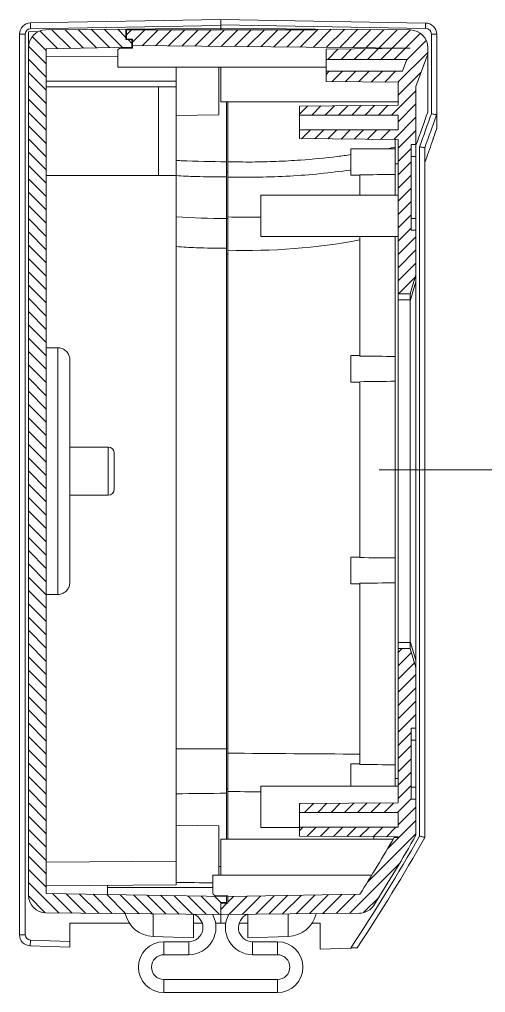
# Model space of a CAD drawing. Header units: millimetres. Extents: x -56 to 1013, y 0 to 900.
# Drawn here: x 641.3 to 720, y 451.1 to 615.7 of the extents above; entities that cross this region are included whole.
import ezdxf
from ezdxf.lldxf.tags import DXFTag

# ---------------------------------------------------------------- set-up
doc = ezdxf.new("R2010")
doc.units = ezdxf.units.MM
doc.header["$MEASUREMENT"] = 0
doc.layers.add('1', color=7, linetype='CONTINUOUS')
tags = doc.linetypes.add('CENTER', pattern=[47.5, 22, -8.5, 8.5, -8.5]).pattern_tags.tags
tags[10:11] = [DXFTag(74, 4), DXFTag(75, 0), DXFTag(340, '0'), DXFTag(46, 0.0), DXFTag(50, 0.0), DXFTag(44, 0.0), DXFTag(45, 0.0)]
tags[8:9] = [DXFTag(74, 4), DXFTag(75, 0), DXFTag(340, '0'), DXFTag(46, 0.0), DXFTag(50, 0.0), DXFTag(44, 0.0), DXFTag(45, 0.0)]
tags[6:7] = [DXFTag(74, 4), DXFTag(75, 0), DXFTag(340, '0'), DXFTag(46, 0.0), DXFTag(50, 0.0), DXFTag(44, 0.0), DXFTag(45, 0.0)]
tags[4:5] = [DXFTag(74, 4), DXFTag(75, 0), DXFTag(340, '0'), DXFTag(46, 0.0), DXFTag(50, 0.0), DXFTag(44, 0.0), DXFTag(45, 0.0)]

msp = doc.modelspace()

# ---------------------------------------------------------------- hatches: boundary and pattern name
at = {"layer": '1', "lineweight": 13}
h = msp.add_hatch(dxfattribs=at)
h.set_pattern_fill('ANSI31', color=2, scale=0.5, angle=89.9543738355392, style=0)
h.set_pattern_definition([(134.9543738355392, (-30.09301484540993, 0), (-1.123425561441783, -1.121637756987172), [])])
edge = h.paths.add_edge_path()
edge.add_line((645.7910570248658, 610.7870873426905), (660.2910570248658, 611.0401857841497))
edge.add_line((660.2910570248658, 611.0401857841496), (660.2910570248658, 612.3194668230011))
edge.add_line((660.2910570248658, 612.3194668230011), (659.2910570248658, 612.3194668230011))
edge.add_line((659.2910570248658, 612.3194668230011), (659.2910570248658, 614.0960603686577))
edge.add_line((659.2910570248658, 614.0960603686577), (645.7648774183707, 613.9780191875178))
edge.add_arc((645.7910570248658, 610.9781334183253), 3, 90.50000000000011, 180)
edge.add_line((642.7910570248658, 610.9781334183253), (642.7910570248658, 467.5770236579857))
edge.add_arc((645.7910570248658, 467.5770236579857), 3, 180, 269.5000000000006)
edge.add_line((645.7648774183707, 464.5771378887932), (675.2910570248658, 464.3194668230011))
edge.add_line((675.2910570248658, 464.3194668230011), (675.2910570248658, 466.3194668230011))
edge.add_line((675.2910570248658, 466.3194668230011), (676.2910570248658, 466.3194668230011))
edge.add_line((676.2910570248658, 466.3194668230011), (676.2910570248658, 467.3194668230011))
edge.add_line((676.2910570248658, 467.3194668230011), (645.7910570248658, 467.8518463033117))
edge.add_line((645.7910570248658, 467.8518463033117), (645.7910570248658, 610.7870873426905))
h = msp.add_hatch(dxfattribs=at)
h.set_pattern_fill('ANSI31', color=2, scale=0.5, angle=-2.130547562623028e-14, style=0)
h.set_pattern_definition([(44.99999999999999, (-30.09301484540993, 0), (-1.122532015133644, 1.122532015133645), [])])
edge = h.paths.add_edge_path(flags=0)
edge.add_line((707.2910570248658, 509.3194668230011), (708.2910570248658, 506.1194668230011))
edge.add_line((708.2910570248658, 506.1194668230011), (708.2910570248658, 495.8194668230011))
edge.add_line((708.2910570248658, 495.8194668230011), (707.4910570248659, 495.8194668230011))
edge.add_line((707.4910570248659, 495.8194668230011), (707.4910570248659, 483.8194668230012))
edge.add_line((707.4910570248659, 483.8194668230012), (708.2910570248658, 483.8194668230012))
edge.add_line((708.2910570248658, 483.8194668230012), (708.2910570248658, 477.7272804378836))
edge.add_arc((433.6784015264838, 633.7555916015019), 315.843227637453, 327.9027558264247, 330.3958026750622, ccw=False)
edge.add_arc((698.7027533736446, 467.5238918369515), 3, 270.50000000000006, 327.90275582642516, ccw=False)
edge.add_line((698.7289329801397, 464.524006067759), (675.2910570248658, 464.3194668230011))
edge.add_line((675.2910570248658, 464.3194668230011), (675.2910570248658, 466.2194668230011))
edge.add_line((675.2910570248658, 466.2194668230011), (676.4910570248659, 466.2194668230011))
edge.add_line((676.4910570248659, 466.2194668230011), (676.4910570248659, 467.3229578359868))
edge.add_line((676.4910570248659, 467.3229578359868), (698.8211051435663, 467.7127302757489))
edge.add_arc((433.6784015264838, 633.7555916015019), 312.843227637453, 327.9435718106841, 329.9969312034576)
edge.add_line((704.6002056377524, 477.3194668230011), (705.2910570248658, 477.3194668230011))
edge.add_line((705.2910570248658, 477.3194668230011), (705.2910570248658, 477.4237281308954))
edge.add_line((705.291057024866, 477.4237281308954), (688.5910570248658, 477.5694668230011))
edge.add_line((688.5910570248659, 477.5694668230011), (688.5910570248659, 479.0694668230011))
edge.add_line((688.5910570248659, 479.0694668230011), (705.2910570248658, 479.0694668230011))
edge.add_line((705.2910570248658, 479.0694668230011), (705.2910570248658, 481.5694668230011))
edge.add_line((705.2910570248658, 481.5694668230011), (688.5910570248659, 481.5694668230011))
edge.add_line((688.5910570248659, 481.5694668230011), (688.5910570248659, 483.0694668230011))
edge.add_line((688.5910570248658, 483.0694668230011), (705.291057024866, 483.2152055151068))
edge.add_line((705.2910570248658, 483.2152055151068), (705.2910570248658, 509.3194668230011))
edge.add_line((705.2910570248658, 509.3194668230011), (707.2910570248658, 509.3194668230011))
edge = h.paths.add_edge_path(flags=0)
edge.add_line((708.2910570248658, 572.5194668230012), (707.2910570248658, 569.3194668230011))
edge.add_line((707.2910570248658, 569.3194668230011), (705.2910570248658, 569.3194668230011))
edge.add_line((705.2910570248658, 569.3194668230011), (705.2910570248658, 595.4237281308955))
edge.add_line((705.291057024866, 595.4237281308955), (688.5910570248658, 595.5694668230011))
edge.add_line((688.5910570248659, 595.5694668230011), (688.5910570248659, 597.0694668230011))
edge.add_line((688.5910570248659, 597.0694668230011), (705.2910570248658, 597.0694668230011))
edge.add_line((705.2910570248658, 597.0694668230011), (705.2910570248658, 599.5694668230011))
edge.add_line((705.2910570248658, 599.5694668230011), (688.5910570248659, 599.5694668230011))
edge.add_line((688.5910570248659, 599.5694668230011), (688.5910570248659, 601.0694668230011))
edge.add_line((688.5910570248658, 601.0694668230011), (705.291057024866, 601.2152055151068))
edge.add_line((705.2910570248658, 601.2152055151067), (705.2910570248658, 604.9196975074865))
edge.add_line((705.2910570248658, 604.9196975074864), (705.3648184399424, 605.1223553298364))
edge.add_line((705.3648184399425, 605.1223553298364), (693.0910570248658, 605.2294668230011))
edge.add_line((693.0910570248659, 605.2294668230011), (693.0910570248659, 606.9794668230011))
edge.add_line((693.0910570248659, 606.9794668230011), (706.0407517451681, 606.9794668230011))
edge.add_line((706.040751745168, 606.9794668230012), (706.7686922137004, 608.9794668230011))
edge.add_line((706.7686922137004, 608.9794668230011), (693.0910570248659, 608.9794668230011))
edge.add_line((693.0910570248659, 608.9794668230011), (693.0910570248659, 610.7294668230011))
edge.add_line((693.0910570248658, 610.7294668230011), (707.2910570248658, 610.8533883456299))
edge.add_line((707.2910570248658, 610.8533883456299), (707.2910570248658, 610.9005771690447))
edge.add_line((707.2910570248658, 610.9005771690447), (660.3910570248659, 611.3098672684313))
edge.add_line((660.3910570248659, 611.3098672684313), (660.3910570248659, 612.4194668230011))
edge.add_line((660.3910570248659, 612.4194668230011), (659.3910570248659, 612.4194668230011))
edge.add_line((659.3910570248659, 612.4194668230011), (659.3910570248659, 613.9956902533099))
edge.add_line((659.3910570248659, 613.9956902533099), (691.2910570248658, 613.9956902533099))
edge.add_line((691.2910570248658, 613.9956902533099), (691.2910570248658, 614.0960603686577))
edge.add_line((691.2910570248658, 614.0960603686577), (707.317236631361, 613.9562020180409))
edge.add_arc((707.2910570248658, 610.9563162488485), 3, 0, 89.50000000000011, ccw=False)
edge.add_line((710.2910570248658, 610.9563162488485), (710.2910570248658, 609.8856714042703))
edge.add_line((710.2910570248658, 609.8856714042703), (708.2910570248658, 604.390716565361))
edge.add_line((708.2910570248658, 604.390716565361), (708.2910570248658, 594.5694668230011))
edge.add_line((708.2910570248658, 594.5694668230011), (707.4910570248659, 594.5694668230011))
edge.add_line((707.4910570248659, 594.5694668230011), (707.4910570248659, 580.0694668230011))
edge.add_line((707.4910570248659, 580.0694668230011), (708.2910570248658, 580.0694668230011))
edge.add_line((708.2910570248658, 580.0694668230011), (708.2910570248658, 572.5194668230012))

# ---------------------------------------------------------------- linework, layer by layer
at = {"layer": '1', "color": 0, "linetype": 'Continuous', "lineweight": 18}
for p, q in [((643.157897452635, 615.1750323586937), (675.2910570248658, 615.7359187453758)), ((664.2005380754913, 614.1389047607079), (659.2910570248658, 614.0960603686577)), ((675.2910570248658, 614.2356902533099), (664.2005380754913, 614.1389047607079)), ((709.9242165970967, 615.1313946963731), (675.2910570248658, 615.7359187453758)), ((675.2910570248658, 614.8360515376249), (675.2910570248658, 615.7359187453758)), ((675.2910570248658, 614.8360608351413), (675.2910570248658, 614.736071050206)), ((675.2910570248658, 614.2356902533099), (675.2910570248658, 614.8360515376249)), ((675.2910570248658, 614.2356902533099), (675.2910570248658, 614.7360710502194)), ((675.2910570248658, 613.9956902533099), (675.2910570248658, 614.2356902533099)), ((675.2910570248658, 614.2356902533099), (686.3815759747085, 614.1389047607038)), ((675.2910570248658, 613.9956832686637), (675.2910570248658, 614.2356902533099)), ((686.3815759747084, 614.1389047607038), (691.2910570248658, 614.0960603686577)), ((641.2910570248658, 460.8825916947675), (641.2910570248658, 613.2753217378965)), ((642.7910570248658, 613.6684006431428), (644.5267601498658, 613.6986974538859)), ((642.7910570248658, 610.9771236250381), (642.7910570248658, 613.6684006431428)), ((645.7648774183707, 613.9780191875178), (659.2910570248658, 614.0960603686577)), ((659.2910570248658, 614.0960603686577), (645.7648774183707, 613.9780191875178)), ((659.2910570248658, 614.0960603686577), (659.2910570248658, 612.3194668230011)), ((659.2910570248658, 612.3194668230011), (659.2910570248658, 614.0960603686577)), ((659.3910570248659, 613.9956902533099), (659.3910570248659, 612.4194668230011)), ((659.3910570248659, 613.9956902533099), (691.2910570248658, 613.9956902533099)), ((659.3910570248659, 612.4194668230011), (659.3910570248659, 613.9956902533099)), ((659.3910570248659, 613.9956902533099), (691.2910570248658, 613.9956902533099)), ((691.2910570248658, 614.0960603686577), (691.2910570248658, 613.9956902533099)), ((691.2910570248658, 614.0960603686577), (707.317236631361, 613.9562020180409)), ((691.2910570248658, 613.9956902533099), (691.2910570248658, 614.0960603686577)), ((691.2910570248658, 614.0960603686577), (707.317236631361, 613.9562020180409)), ((711.7910570248658, 599.611972803027), (711.7910570248658, 613.231684075576)), ((642.7910570248658, 467.5770236579857), (642.7910570248658, 610.9781334183253)), ((642.7910570248658, 610.9781334183253), (642.7910570248658, 467.5770236579857)), ((645.7910570248658, 610.7870873426905), (660.2910570248658, 611.0401857841497)), ((645.7910570248658, 610.7870873426905), (660.2910570248658, 611.0401857841497)), ((660.3910570248659, 610.8798369383491), (658.3910570248659, 610.8798369383491)), ((660.2910570248658, 612.3194668230011), (659.2910570248658, 612.3194668230011)), ((660.2910570248658, 612.3194668230011), (659.2910570248658, 612.3194668230011)), ((660.3910570248659, 612.4194668230011), (659.3910570248659, 612.4194668230011)), ((660.3910570248659, 612.4194668230011), (659.3910570248659, 612.4194668230011)), ((660.2910570248658, 611.0401857841496), (660.2910570248658, 612.3194668230011)), ((660.2910570248658, 612.3194668230011), (660.3910646939163, 612.3194668230011)), ((660.2910570248658, 611.0401857841496), (660.2910570248658, 612.3194668230011)), ((660.2910570248658, 611.0401857841497), (660.3910646939163, 611.0419314245063)), ((660.3910570248659, 611.3098672684313), (660.3910570248659, 612.4194668230011)), ((660.3910570248659, 611.3098672684313), (660.3910570248659, 612.4194668230011)), ((660.3910570248659, 611.3098672684313), (707.2910570248658, 610.9005771690447)), ((660.3910570248659, 611.3098672684313), (660.3910570248659, 610.8798369383491)), ((707.2910570248658, 610.9005771690447), (660.3910570248659, 611.3098672684313)), ((707.2910570248658, 610.8533883456299), (693.0910570248658, 610.7294668230011)), ((693.0910570248658, 610.7294668230011), (707.2910570248658, 610.8533883456299)), ((707.2910570248658, 610.8533883456299), (707.2910570248658, 610.9005771690447)), ((707.2910570248658, 610.8533883456299), (707.2910570248658, 610.9005771690447)), ((710.2910570248658, 609.8856714042703), (710.2910570248658, 610.9563162488485)), ((710.2910570248658, 610.9563162488485), (710.2910570248658, 609.8856714042703)), ((645.7910570248658, 467.8518463033117), (645.7910570248658, 610.7870873426905)), ((645.7910570248658, 467.8518463033117), (645.7910570248658, 610.7870873426905)), ((645.7910570248658, 609.5114579143979), (657.8910570248659, 609.4058628141296)), ((657.8910570248659, 610.3798369383491), (657.8910570248659, 607.679836938349)), ((693.0910570248659, 608.9794668230011), (693.0910570248659, 610.7294668230011)), ((693.0910570248659, 608.9794668230011), (693.0910570248659, 610.7294668230011)), ((710.2910570248658, 609.8856714042703), (708.2910570248658, 604.390716565361)), ((710.2910570248658, 609.8856714042703), (708.2910570248658, 604.390716565361)), ((710.2910570248658, 609.88567140427), (710.2910570248658, 600.0435974123009)), ((657.8910570248659, 607.679836938349), (693.0910430982473, 607.679836938349)), ((667.7910570248658, 607.6798908572188), (667.7910570248658, 605.3194668230011)), ((674.9910570248659, 607.6800217574164), (674.9910570248659, 605.3194668230011)), ((675.2910570248658, 605.3194668230011), (675.2910570248658, 607.6800889942464)), ((706.7686922137004, 608.9794668230011), (693.0910570248659, 608.9794668230011)), ((693.0910570248659, 606.9794668230011), (693.0910570248659, 608.9794668230011)), ((706.7686922137004, 608.9794668230011), (693.0910570248659, 608.9794668230011)), ((706.7686922137004, 608.9794668230011), (706.040751745168, 606.9794668230012)), ((706.040751745168, 606.9794668230012), (706.7686922137004, 608.9794668230011)), ((693.0910570248659, 605.2294668230011), (693.0910570248659, 606.9794668230011)), ((693.0910570248659, 606.9794668230011), (706.0407517451681, 606.9794668230011)), ((693.0910570248659, 605.2294668230011), (693.0910570248659, 606.9794668230011)), ((693.0910570248659, 606.9794668230011), (706.0407517451681, 606.9794668230011)), ((645.7910570248658, 604.3194668230011), (667.7910570248658, 604.3194668230011)), ((664.7910570248658, 589.3194668230011), (664.7910570248658, 604.3194668230011)), ((667.7910570248658, 604.3194668230011), (667.7910570248658, 605.3194668230011)), ((667.7910570248658, 589.3194668230011), (667.7910570248658, 604.3194668230011)), ((674.9910570248659, 605.3194668230011), (674.9910570248659, 599.589431787551)), ((675.2910570248658, 601.8194668230011), (675.2910570248658, 605.3194668230011)), ((693.0910570248658, 605.2294668230011), (705.3648184399425, 605.1223553298364)), ((705.3648184399425, 605.1223553298364), (693.0910570248658, 605.2294668230011)), ((705.3648184399424, 605.1223553298364), (705.2910570248658, 604.9196975074864)), ((705.2910570248658, 604.9196975074864), (705.3648184399424, 605.1223553298364)), ((705.2910570248658, 601.2152055151067), (705.2910570248658, 604.9196975074865)), ((705.2910570248658, 601.2152055151067), (705.2910570248658, 604.9196975074865)), ((708.2910570248658, 594.5694668230011), (708.2910570248658, 604.390716565361)), ((708.2910570248658, 604.390716565361), (708.2910570248658, 594.5694668230011)), ((675.2910570248658, 601.8194668230011), (705.2905570248658, 601.8194668230011)), ((676.2910570248658, 591.6609771889151), (676.2910570248658, 601.8191678083646)), ((676.4910570248659, 591.6566900239801), (676.4910570248659, 601.8192343359065)), ((705.291057024866, 601.2152055151068), (688.5910570248658, 601.0694668230011)), ((688.5910570248658, 601.0694668230011), (705.291057024866, 601.2152055151068)), ((688.5910570248659, 601.0694668230011), (688.5910570248659, 599.5694668230011)), ((688.5910570248659, 599.5694668230011), (688.5910570248659, 601.0694668230011)), ((667.7909757748658, 599.4637539018438), (674.9910570248659, 599.589431787551)), ((705.2910570248658, 599.5694668230011), (688.5910570248659, 599.5694668230011)), ((688.5910570248659, 597.0694668230011), (688.5910570248659, 599.5694668230011)), ((705.2910570248658, 599.5694668230011), (688.5910570248659, 599.5694668230011)), ((705.2910570248658, 597.0694668230011), (705.2910570248658, 599.5694668230011)), ((705.2910570248658, 597.0694668230011), (705.2910570248658, 599.5694668230011)), ((711.7910570248658, 599.611972803027), (711.7910570248658, 597.2588927713331)), ((688.5910570248659, 597.0694668230011), (688.5910570248659, 595.5694668230011)), ((688.5910570248659, 597.0694668230011), (705.2910570248658, 597.0694668230011)), ((688.5910570248659, 595.5694668230011), (688.5910570248659, 597.0694668230011)), ((688.5910570248659, 597.0694668230011), (705.2910570248658, 597.0694668230011)), ((688.5910570248658, 595.5694668230011), (705.291057024866, 595.4237281308955)), ((705.291057024866, 595.4237281308955), (688.5910570248658, 595.5694668230011)), ((704.7910570248658, 595.4281447928689), (704.7910570248658, 591.3194668230011)), ((705.2910570248658, 569.3194668230011), (705.2910570248658, 595.4237281308955)), ((705.2910570248658, 569.3194668230011), (705.2910570248658, 595.4237281308955)), ((708.2910570248658, 594.5694668230011), (707.4910570248659, 594.5694668230011)), ((707.4910570248659, 580.0694668230011), (707.4910570248659, 594.5694668230011)), ((708.2910570248658, 594.5694668230011), (707.4910570248659, 594.5694668230011)), ((707.4910570248659, 594.5694668230011), (707.4910570248659, 580.0694668230011)), ((708.2910570248658, 594.5694668230011), (708.2910570248658, 592.5694668230011)), ((704.7910570248658, 593.8694668230011), (697.2910570248658, 593.8694668230011)), ((697.2910570248658, 593.8694668230011), (697.2910570248658, 591.6194668230011)), ((709.7910570248658, 477.3314091150282), (709.7910570248658, 594.0350524956352)), ((697.2910570248658, 591.6194668230011), (697.2910570248658, 589.3694668230011)), ((704.7910570248658, 586.0187168230011), (704.7910570248658, 591.3194668230011)), ((708.2910570248658, 582.0694668230011), (708.2910570248658, 592.5694668230011)), ((676.4910570248659, 589.9319311787823), (676.2910507748659, 589.9319311787823)), ((698.7910570248658, 586.0190870868795), (698.7910570248658, 589.4509419787811)), ((645.7910570248658, 589.3194668230011), (667.7910570248658, 589.3194668230011)), ((667.7910570248658, 473.3193192759038), (667.7910570248658, 589.3194668230011)), ((697.2910570248658, 589.3694668230011), (698.7910570248658, 589.3694668230011)), ((705.2910570248658, 586.0194668230012), (682.0910570248659, 586.0194668230012)), ((682.0910570248659, 586.0194668230012), (682.0910570248659, 579.0194668230012)), ((708.2910570248658, 582.0694668230011), (708.2910570248658, 580.0694668230011)), ((707.4910570248659, 580.0694668230011), (708.2910570248658, 580.0694668230011)), ((707.4910570248659, 580.0694668230011), (708.2910570248658, 580.0694668230011)), ((708.2910570248658, 572.5194668230012), (708.2910570248658, 580.0694668230011)), ((708.2910570248658, 580.0694668230011), (708.2910570248658, 572.5194668230012)), ((682.0910570248659, 579.0194668230012), (705.2910570248658, 579.0194668230012)), ((698.7910570248658, 558.7879916672211), (698.7910570248658, 579.0193104610687)), ((704.7910570248658, 487.3194668230011), (704.7910570248658, 579.0182168230011)), ((676.2910570248658, 492.3540566167226), (676.2910570248658, 577.0378067359551)), ((676.4910570248659, 576.7050441469736), (676.4910570248659, 491.597919795268)), ((707.2910570248658, 569.3194668230011), (708.2910570248658, 572.5194668230012)), ((708.2910570248658, 572.5194668230012), (707.2910570248658, 569.3194668230011)), ((708.2910570248658, 572.519466823001), (708.2910570248658, 571.3263668504574)), ((708.2910570248658, 571.3263668504572), (708.2910570248658, 507.3125667955448)), ((707.2910570248658, 569.3194668230011), (705.2910570248658, 569.3194668230011)), ((705.2910570248658, 568.3194668230011), (705.2910570248658, 569.3194668230011)), ((707.2910570248658, 569.3194668230011), (705.2910570248658, 569.3194668230011)), ((705.2910570248658, 510.3194668230011), (705.2910570248658, 568.3194668230011)), ((707.293593999736, 569.3194668230011), (707.291057024866, 569.3194668230011)), ((707.2910570248658, 510.5125667955448), (707.2910570248658, 568.1263668504573)), ((649.7910570248658, 558.1567389985272), (649.7910570248658, 520.482194647475)), ((698.7910570248658, 558.8694668230011), (697.2910570248658, 558.8694668230011)), ((697.2910570248658, 558.8694668230011), (697.2910570248658, 556.6194668230011)), ((697.2910570248658, 556.6194668230011), (697.2910570248658, 554.3694668230011)), ((697.2910570248658, 554.3694668230011), (698.7910570248658, 554.3694668230011)), ((698.7910570248658, 524.6879916672211), (698.7910570248658, 554.4509419787811)), ((656.2910570248658, 543.3849183314318), (649.7910570248658, 543.3849183314318)), ((657.2910570248658, 542.3849183314318), (657.2910570248658, 536.2540153145704)), ((649.7910570248658, 535.2540153145704), (656.2910570248658, 535.2540153145704)), ((698.7910570248658, 524.7694668230012), (697.2910570248658, 524.7694668230012)), ((697.2910570248658, 522.5194668230012), (697.2910570248658, 524.7694668230012)), ((697.2910570248658, 520.2694668230012), (697.2910570248658, 522.5194668230012)), ((697.2910570248658, 520.2694668230012), (698.7910570248658, 520.2694668230012)), ((698.7910570248658, 489.6879916672211), (698.7910570248658, 520.3509419787811)), ((705.2910570248658, 509.3194668230011), (705.2910570248658, 510.3194668230011)), ((705.2910570248658, 483.2152055151068), (705.2910570248658, 509.3194668230011)), ((705.2910570248658, 509.3194668230011), (707.2910570248658, 509.3194668230011)), ((705.2910570248658, 483.2152055151068), (705.2910570248658, 509.3194668230011)), ((705.2910570248658, 509.3194668230011), (707.2910570248658, 509.3194668230011)), ((708.2910570248658, 506.1194668230011), (707.2910570248658, 509.3194668230011)), ((707.2910570248658, 509.3194668230011), (707.2935939997359, 509.3194668230011)), ((707.2910570248658, 509.3194668230011), (708.2910570248658, 506.1194668230011)), ((708.2910570248658, 507.3125667955447), (708.2910570248658, 506.1194668230011)), ((708.2910570248658, 495.8194668230011), (708.2910570248658, 506.1194668230011)), ((708.2910570248658, 506.1194668230011), (708.2910570248658, 495.8194668230011)), ((707.4910570248659, 483.8194668230012), (707.4910570248659, 495.8194668230011)), ((708.2910570248658, 495.8194668230011), (707.4910570248659, 495.8194668230011)), ((708.2910570248658, 495.8194668230011), (707.4910570248659, 495.8194668230011)), ((707.4910570248659, 495.8194668230011), (707.4910570248659, 483.8194668230012)), ((708.2910570248658, 495.8194668230011), (708.2910570248658, 493.8194668230011)), ((708.2910570248658, 485.8194668230011), (708.2910570248658, 493.8194668230011)), ((698.7910570248658, 489.7694668230011), (697.2910570248658, 489.7694668230011)), ((697.2910570248658, 487.5194668230011), (697.2910570248658, 489.7694668230011)), ((697.2910570248658, 486.0194577462535), (697.2910570248658, 487.5194668230011)), ((705.2910570248658, 486.0194668230011), (682.0910570248659, 486.0194668230011)), ((682.0910570248659, 486.0194668230011), (682.0910570248659, 479.0194668230011)), ((704.7910570248658, 487.3194668230011), (704.7910570248658, 486.0193754902244)), ((708.2910570248658, 485.8194668230011), (708.2910570248658, 483.8194668230011)), ((705.291057024866, 483.2152055151068), (688.5910570248658, 483.0694668230011)), ((688.5910570248658, 483.0694668230011), (705.291057024866, 483.2152055151068)), ((688.5910570248659, 483.0694668230011), (688.5910570248659, 481.5694668230011)), ((688.5910570248659, 481.5694668230011), (688.5910570248659, 483.0694668230011)), ((707.4910570248659, 483.8194668230012), (708.2910570248658, 483.8194668230012)), ((707.4910570248659, 483.8194668230012), (708.2910570248658, 483.8194668230012)), ((708.2910570248658, 477.7272804378836), (708.2910570248658, 483.8194668230012)), ((708.2910570248658, 483.8194668230012), (708.2910570248658, 477.7272804378836)), ((705.2910570248658, 481.5694668230011), (688.5910570248659, 481.5694668230011)), ((688.5910570248659, 479.0694668230011), (688.5910570248659, 481.5694668230011)), ((705.2910570248658, 481.5694668230011), (688.5910570248659, 481.5694668230011)), ((705.2910570248658, 479.0694668230011), (705.2910570248658, 481.5694668230011)), ((705.2910570248658, 479.0694668230011), (705.2910570248658, 481.5694668230011)), ((674.9910570248659, 479.2886345969539), (667.7909757748658, 479.4143124826611)), ((674.9910570248659, 479.2886345922615), (674.9910570248659, 470.9593671644046)), ((682.0910570248659, 479.0194668230011), (688.5914070248658, 479.0194668230011)), ((688.5910570248659, 479.0694668230011), (705.2910570248658, 479.0694668230011)), ((688.5910570248659, 479.0694668230011), (688.5910570248659, 477.5694668230011)), ((688.5910570248659, 477.5694668230011), (688.5910570248659, 479.0694668230011)), ((688.5910570248659, 479.0694668230011), (705.2910570248658, 479.0694668230011)), ((688.5910570248658, 477.5694668230011), (705.291057024866, 477.4237281308954)), ((705.291057024866, 477.4237281308954), (688.5910570248658, 477.5694668230011)), ((704.4340172414925, 477.0585995615038), (675.2910570248658, 477.0585995615038)), ((675.2910570248658, 473.5585995615038), (675.2910570248658, 477.0585995615038)), ((705.2910570248658, 477.3194668230011), (704.6002056377524, 477.3194668230011)), ((704.6002056377524, 477.3194668230011), (705.2910570248658, 477.3194668230011)), ((705.2910570248658, 477.3194668230011), (705.2910570248658, 477.4237281308954)), ((705.2910570248658, 477.3194668230011), (705.2910570248658, 477.4237281308954)), ((667.7910570248658, 473.3193192759038), (667.7910570248658, 469.319466823001)), ((675.2910570248658, 470.9590493420013), (675.2910570248658, 473.5585995615038)), ((673.9910570248659, 470.9590967076532), (700.8266493756815, 470.9590967076532)), ((673.9910570248659, 467.9590967076532), (673.9910570248659, 470.9590967076532)), ((645.7910570517273, 469.1274757318388), (667.7910570664051, 469.3194668233637)), ((676.2910570248658, 467.3194668230011), (645.7910570248658, 467.8518463033117)), ((676.2910570248658, 467.3194668230011), (645.7910570248658, 467.8518463033117)), ((656.1910570248658, 468.8467259149534), (656.1910570248658, 469.2182157149792)), ((673.9908632748659, 468.8467532880898), (656.1910570248658, 468.8467532880898)), ((656.1910570248658, 467.6703136280583), (656.1910570248658, 468.8467532880898)), ((698.8211051435663, 467.7127302757489), (676.4910570248659, 467.3229578359868)), ((676.4910570248659, 467.3229578359868), (698.8211051435663, 467.7127302757489)), ((676.4910570248659, 467.4590967076532), (674.4910570248659, 467.4590967076532)), ((675.2910570248658, 466.3194668230011), (676.2910570248658, 466.3194668230011)), ((675.2910570248658, 464.3194668230011), (675.2910570248658, 466.3194668230011)), ((675.2910570248658, 464.3194668230011), (675.2910570248658, 466.3194668230011)), ((675.2910570248658, 466.3194668230011), (676.2910570248658, 466.3194668230011)), ((675.2910570248658, 466.2194668230011), (676.4910570248659, 466.2194668230011)), ((675.2910570248658, 464.3194668230011), (675.2910570248658, 466.2194668230011)), ((675.2910570248658, 464.3194668230011), (675.2910570248658, 466.2194668230011)), ((675.2910570248658, 466.2194668230011), (676.4910570248659, 466.2194668230011)), ((676.2910570248658, 467.4591084465312), (676.2910570248658, 467.3194668230011)), ((676.2910570248658, 467.3194668230011), (676.2910570248658, 466.3194668230011)), ((676.2910570248658, 466.3194668230011), (676.2910570248658, 467.3194668230011)), ((676.4910570248659, 467.3229578359868), (676.4910570248659, 467.4590967076532)), ((676.4910570248659, 467.3229578359868), (676.4910570248659, 466.2194668230011)), ((676.4910570248659, 466.2194668230011), (676.4910570248659, 467.3229578359868)), ((645.7648774183707, 464.5771378887932), (675.2910570248658, 464.3194668230011)), ((645.7648774183707, 464.5771378887932), (675.2910570248658, 464.3194668230011)), ((670.6910570248658, 460.3467532880898), (670.6910570248658, 464.3596104148386)), ((675.2910570248658, 464.3194668230011), (698.7289329801397, 464.524006067759)), ((698.7289329801397, 464.524006067759), (675.2910570248658, 464.3194668230011)), ((675.2910570248658, 462.8193868583911), (675.2910570248658, 464.3194668230011)), ((675.2910570248658, 462.8193868583911), (675.2910570248658, 464.3194668230011)), ((679.8910570248659, 464.3596104148386), (679.8910570248659, 460.3467532880899)), ((659.8687367123658, 462.8193868583911), (649.7910570248658, 462.8193868583911)), ((649.7910570248658, 459.7509565747907), (649.7910570248658, 462.8193868583911)), ((672.1796585873659, 462.8193868583911), (670.6906976498659, 462.8193868583911)), ((675.2910570248658, 462.8193868583911), (674.4336195248659, 462.8193868583911)), ((675.2910570248658, 462.8193868583911), (676.1482650101572, 462.8193868583911)), ((678.4026772967271, 462.8193868583911), (679.8911522856081, 462.8193868583911)), ((690.7134359784001, 462.8193868583911), (692.1248437872596, 462.8193868583911)), ((692.1248437872596, 458.4483256471174), (692.1248437872596, 462.8193868583911)), ((649.7910570248658, 459.7509565747907), (649.7910570248658, 458.7509564819541)), ((663.8614306238384, 460.5852490973548), (670.6910570248658, 460.3467532880898)), ((669.8910570248659, 459.6967532880899), (665.6910570248658, 459.6967532880899)), ((679.8910570248659, 460.3467532880899), (686.7206834258919, 460.5852490973548)), ((684.8910570248659, 459.6967532880899), (680.6910570248658, 459.6967532880899)), ((649.7910570248658, 458.7509564819542), (643.1247479811311, 458.9837491234312)), ((692.1248437872596, 458.4483256471174), (697.2591086918982, 458.6276181283619)), ((669.8910570248659, 457.4967532880899), (665.6910570248658, 457.4967532880899)), ((684.8910570248659, 457.4967532880899), (680.6910570248658, 457.4967532880899)), ((684.8910570248659, 453.29675328809), (665.6910570248658, 453.29675328809)), ((684.8910570248659, 451.0967532880899), (665.6910570248658, 451.0967532880899))]:
    msp.add_line(p, q, dxfattribs=at)
at = {"layer": '1', "color": 0, "linetype": 'Continuous', "lineweight": 13}
for p, q in [((675.2910570248658, 614.7360710502194), (643.157897452635, 614.1751846635374)), ((664.2005353268363, 614.1389047607079), (664.2005353268363, 613.995680880549)), ((675.2910570995649, 614.8360558184312), (709.9242165970967, 614.2315317707324)), ((686.3815787228955, 613.9956902533099), (686.3815787228955, 614.1389047607038)), ((641.2910570248658, 613.2753217378965), (642.2736046184286, 613.2753217378965)), ((642.2736046184286, 613.2753217378965), (642.2736046184286, 460.8825916947675)), ((711.7910570248658, 613.231684075576), (710.9067641906594, 613.231684075576)), ((710.9067641906595, 613.231684075576), (710.9067641906595, 599.7731933646006)), ((645.7910570248658, 605.3194668230011), (667.7910570248658, 605.3194668230011)), ((708.9067641906595, 594.1963165381377), (708.9067641906595, 477.5688105630997)), ((705.2910570248658, 591.3194668230011), (704.7910570248658, 591.3194668230011)), ((708.2910570248658, 592.5694668230011), (707.4910570248659, 592.5694668230011)), ((676.4910570248659, 582.1234145790999), (676.2910507748659, 582.1234145790999)), ((707.4910570248659, 582.0694668230011), (708.2910570248658, 582.0694668230011)), ((676.4910570248659, 575.9979532415899), (676.2910507748659, 575.9979532415899)), ((708.2910570248658, 571.3263668504572), (707.2910570248658, 568.1263668504572)), ((707.293593999736, 568.3194668230011), (705.2910570248658, 568.3194668230011)), ((647.7910570248658, 518.4596414983122), (647.7910570248658, 560.17929214769)), ((656.2910570248658, 539.3194668230011), (656.2910570248658, 543.3849183314318)), ((656.2910570248658, 535.2540153145704), (656.2910570248658, 539.3194668230011)), ((707.291057024866, 510.5125667955447), (708.291057024866, 507.3125667955447)), ((707.2935939997359, 510.3194668230011), (705.2910570248658, 510.3194668230011)), ((676.4910570248659, 492.4274133269797), (676.2910507748659, 492.4274133269797)), ((708.2910570248658, 493.8194668230011), (707.4910570248659, 493.8194668230011)), ((705.2910570248658, 487.3194668230011), (704.7910570248658, 487.3194668230011)), ((707.4910570248659, 485.8194668230011), (708.2910570248658, 485.8194668230011)), ((676.4910570248659, 485.5824174517834), (676.2910507748659, 485.5824174517834)), ((645.7910570517244, 473.1273234240955), (667.7910570664051, 473.3193145156202)), ((675.2907523346666, 472.4090139542808), (674.9909945221657, 472.4104561241571)), ((663.8614306238384, 460.5852490973548), (663.8614306238384, 464.4192116615006)), ((686.7206834258919, 464.4192116615006), (686.7206834258919, 460.5852490973548)), ((641.2910570248658, 460.8825916947675), (642.2736046184286, 460.8825916947675)), ((643.1421950713964, 459.9831399504503), (649.7910570248658, 459.7509565747907)), ((665.6910570248658, 459.6967532880899), (665.6910570248658, 457.4967532880899)), ((669.8910570248659, 459.6967532880899), (669.8910570248659, 457.4967532880899)), ((680.6910570248658, 459.6967532880899), (680.6910570248658, 457.4967532880899)), ((684.8910570248659, 459.6967532880899), (684.8910570248659, 457.4967532880899)), ((665.6910570248658, 451.0967532880899), (665.6910570248658, 453.2967532880899)), ((684.8910570248659, 451.0967532880899), (684.8910570248659, 453.2967532880899))]:
    msp.add_line(p, q, dxfattribs=at)
at = {"layer": '1', "color": 1, "linetype": 'CENTER', "lineweight": 18, "ltscale": 0.2046982025971288}
msp.add_line((702.07322844788, 539.550736419424), (1000.81175829094, 539.550736419424), dxfattribs=at)
at = {"layer": '1', "color": 0, "linetype": 'Continuous', "lineweight": 18, "extrusion": (0, 0, -1)}
for centre, radius, start, end in [((-643.1910570248658, 613.2753217378965), 1.899999999999938, 0, 89.0000000000021), ((-709.891057024866, 613.231684075576), 1.899999999999941, 90.99999999999852, 180), ((-707.2910570248658, 610.9563162488485), 3, 90.49999999999989, 180), ((-433.6784015264838, 633.7555916015019), 315.843227637453, 209.6041973249377, 212.0972441735753), ((-698.7027533736446, 467.5238918369515), 3, 212.0972441735749, 269.4999999999999), ((-643.1910570248662, 460.8825916947677), 1.90000000000032, 272.0000000000071, 0)]:
    msp.add_arc(centre, radius, start, end, dxfattribs=at)
at = {"layer": '1', "color": 0, "linetype": 'Continuous', "lineweight": 13, "extrusion": (0, 0, -1)}
for centre, radius, start, end in [((-643.1736046184285, 613.2753217378967), 0.89999999999987, 0, 89.00000000000598), ((-709.9067641906593, 613.2316840755759), 1.000000000000205, 91.00000000000828, 180), ((-433.6941087097684, 633.7555915975529), 316.4432276252011, 209.575477244617, 213.6023837289998), ((-643.1736046184287, 460.8825916947676), 0.9000000000002351, 272.0000000000117, 0)]:
    msp.add_arc(centre, radius, start, end, dxfattribs=at)
at = {"layer": '1', "color": 0, "linetype": 'Continuous', "lineweight": 18}
for centre, radius, start, end in [((645.7910570248658, 610.9781334183253), 3, 90.50000000000011, 180), ((645.7910570248658, 610.9781334183253), 3, 90.50000000000011, 180), ((707.2910570248658, 610.9563162488485), 3, 0, 89.50000000000011), ((658.3910570248659, 610.3798369383491), 0.5, 90, 180), ((656.2910570248658, 542.3849183314318), 1, 0, 90), ((656.2910570248658, 536.2540153145704), 1, 270, 0), ((433.6784015264838, 633.7555916015019), 315.843227637453, 327.9027558264247, 330.3958026750623), ((433.6784015264838, 633.7555916015019), 312.843227637453, 327.9435718106841, 329.9969312034576), ((433.6784015264838, 633.7555916015019), 312.843227637453, 327.9435718106841, 329.9969312034576), ((645.7910570248658, 467.5770236579857), 3, 180, 269.5000000000006), ((645.7910570248658, 467.5770236579857), 3, 180, 269.5000000000006), ((674.4910570248659, 467.9590967076532), 0.5, 180, 270), ((698.7027533736446, 467.5238918369515), 3, 270.5000000000001, 327.9027558264251), ((664.0359281073509, 465.5822032324503), 5, 193.1320257011308, 268.0000000000001), ((669.8910570248659, 462.0967532880899), 4.6, 270, 29.46655797043104), ((669.8910570248659, 462.0967532880899), 2.4, 270, 70.52625391256367), ((680.6910570248658, 462.0967532880899), 4.6, 150.533442029569, 270), ((680.6910570248658, 462.0967532880899), 2.4, 109.4737460874363, 270), ((686.5461859423793, 465.5822032324503), 5, 272, 346.8079059195238), ((665.6910570248658, 455.3967532880899), 4.3, 90, 270), ((684.8910570248659, 455.3967532880899), 4.3, 270, 90), ((665.6910570248658, 455.3967532880899), 2.1, 90, 270), ((684.8910570248659, 455.3967532880899), 2.1, 270, 90)]:
    msp.add_arc(centre, radius, start, end, dxfattribs=at)
at = {"layer": '1', "color": 0, "linetype": 'Continuous', "lineweight": 13}
for centre, major_axis, ratio, start_param, end_param in [((643.1753498590723, 614.1751846635374), (0.01745240643728084, -0.9998476951563913), 0.01744974916068032, 3.1415926535902, 4.712084393889551), ((709.9085094313034, 614.2315317707327), (0.01570716579355516, 0.8998629256407523), 0.01744974916068361, 4.712693566879853, 6.283185307179134), ((643.1596474778337, 459.9831399504504), (0.0348994967025035, 0.9993908270190957), 0.01744177813809211, 1.571405407033459, 3.14159265358959)]:
    msp.add_ellipse(centre, major_axis=major_axis, ratio=ratio, start_param=start_param, end_param=end_param, dxfattribs=at)
at = {"layer": '1', "color": 0, "linetype": 'Continuous', "lineweight": 18, "extrusion": (0, 0, -1)}
for centre, major_axis, ratio, start_param, end_param in [((681.6093050434833, 591.6194668341342), (64.43157005821602, 7.54787083931719e-14), 0.03492076957272726, 1.202754889633793, 1.300863531510942), ((711.481820678426, 569.319466823001), (1.728001025602707, 5.529603281928657), 0.6904509632033631, 4.287372720316935, 4.322170249505701), ((681.6093050570707, 556.6194668248179), (64.43156985845278, 7.547870815915817e-14), 0.03492076947857952, 4.98232177630729, 5.080430418514756), ((681.609305057407, 556.61946682082), (64.43156985291384, 7.547870815266955e-14), 0.03492076947589142, 1.202754888637299, 1.30086353085394), ((681.6093050570707, 522.5194668248179), (64.43156985845278, 7.547870815915817e-14), 0.03492076947857952, 4.98232177630729, 5.080430418514756), ((681.609305057407, 522.5194668208201), (64.43156985291384, 7.547870815266955e-14), 0.03492076947589142, 1.202754888637299, 1.30086353085394), ((711.4818206784261, 509.319466823001), (1.728001025602707, -5.529603281928657), 0.6904509632033631, 1.961015057673899, 1.995812586862652), ((681.6093050434833, 487.519466811868), (64.43157005821602, 7.54787083931719e-14), 0.03492076957272726, 4.982321775668648, 5.080430417545802), ((433.6784007859458, 633.7555917729115), (317.3432284322476, 3.717534273608938e-13), 0.9999999991479224, 0.5154403156097596, 0.5844452381290234)]:
    msp.add_ellipse(centre, major_axis=major_axis, ratio=ratio, start_param=start_param, end_param=end_param, dxfattribs=at)
at = {"layer": '1', "color": 0, "linetype": 'Continuous', "lineweight": 18}
for points, degree in [([(710.2910570248657, 600.04307216833), (709.6243152133501, 598.1846170809363), (708.957647890729, 596.3261352598905), (708.2910570248658, 594.467626009456)], 3), ([(711.7894749575919, 599.6171113723557), (711.7905339876768, 599.6168730485293), (711.7910570248658, 599.6151243444364), (711.7910570248658, 599.6119728030269)], 3), ([(711.0462985860244, 595.0521559678857), (711.7850172417486, 597.2295200281083)], 1), ([(711.7850172417486, 597.2295200281083), (711.7924979185992, 597.251569230189)], 1), ([(711.0350383760497, 595.0299776631481), (710.6413347824167, 593.8700476984745), (710.2168045269613, 592.6841935648205), (709.7882743923753, 591.5492374906983)], 3), ([(709.7910570248658, 594.0350524956349), (709.7910570248658, 594.0382577421848), (709.790525108676, 594.0400369455933), (709.789447873789, 594.0402788403017)], 3), ([(676.2910570248655, 582.0810554055602), (676.2910570248655, 584.4159849788119), (676.2910570248661, 586.7509186614622), (676.2910570248661, 589.0858573665415)], 3), ([(676.2910570248658, 582.0810561055098), (676.2910570248658, 580.6596557412416), (676.2910570248658, 578.8869413729933), (676.2910570248658, 577.0378067711789)], 3), ([(676.4910570248824, 582.3208747753608), (676.4910570248824, 580.732642258907), (676.4910570248659, 578.7713274614548), (676.4910570248659, 576.705044146973)], 3), ([(676.4910570248659, 491.5979197952678), (676.4910570248659, 489.1619651553324), (676.4910570248659, 486.8445623896706), (676.4910570248659, 485.1090956571749)], 3), ([(673.9909926993827, 469.6632310553043), (671.9244675426785, 469.6839575727719), (669.8577693488215, 469.7015618502069), (667.7909788088413, 469.7170328997789)], 3)]:
    msp.add_open_spline(points, degree=degree, dxfattribs=at)
at = {"layer": '1', "color": 0, "linetype": 'Continuous', "lineweight": 13}
for points in [[(710.9067641906595, 599.7731933646006), (710.2400210176365, 597.914261869573), (709.5733536829539, 596.055303163472), (708.9067641906595, 594.1963165381377)], [(709.789447873771, 594.040278840252), (710.4560465847827, 595.8992507189432), (711.1227230095437, 597.7581948392326), (711.7894749576529, 599.6171113725259)], [(711.7910570248658, 597.258892771333), (711.5394714927259, 596.5166540518757), (711.2874614320694, 595.7736667510479), (711.0350383760496, 595.0299776631481)], [(704.7927272731242, 594.1279890149771), (704.3158306670416, 594.0358160225442), (703.8386779726206, 593.9448282312012), (703.3611674886863, 593.855643324696)], [(667.7841092324339, 582.3531757620751), (670.6048822621469, 582.1390776084277), (673.4410797524815, 582.0477378605486), (676.2910570220715, 582.0810551630416)], [(676.4910570248813, 582.3208747753612), (678.3595446611332, 582.2547746936986), (680.2286617964965, 582.2426638148393), (682.0959059478419, 582.2843440387496)], [(698.7983730671558, 578.4437686962017), (691.4519715658594, 577.0474519296793), (683.9673964941643, 576.4641343485195), (676.4910570248659, 576.7050441469737)], [(676.2910570248658, 492.3540566167176), (673.457575218868, 492.3514553923817), (670.6240934128701, 492.3488541680457), (667.7906116068723, 492.3462529437097)], [(676.4910570248659, 491.5979197952685), (683.9243435292917, 491.5409692944408), (691.3576284814218, 491.4837725757856), (698.7909118120078, 491.4263227364549)], [(676.2910570248658, 484.8213975122978), (673.4575750980193, 484.7877529252621), (670.6240931711727, 484.7541083382264), (667.7906112443262, 484.7204637511906)], [(682.0913956955931, 485.055304135846), (680.2246161282457, 485.0732591771091), (678.3578365712807, 485.0911896257168), (676.491057024866, 485.1090956571746)], [(701.1910570248657, 477.0650248257151), (701.1910570248657, 477.198674674523), (701.1910570248657, 477.3320998727676), (701.1910570248657, 477.4652338257151)]]:
    msp.add_open_spline(points, degree=3, dxfattribs=at)
at = {"layer": '1', "color": 0, "linetype": 'Continuous', "lineweight": 18}
for points, knots in [([(711.7894749575919, 599.6171113723556), (711.7835600436789, 599.618442462885), (711.7605112180254, 599.622754291734), (711.6842120293204, 599.6365818105005), (711.6299476850587, 599.6462815136667), (711.49787147212, 599.669702649376), (711.4181008033626, 599.6837703310272), (711.2434694695547, 599.7144378775503), (711.14602654031, 599.7314895426946), (711.0040741306323, 599.7562522548272), (710.9604938518626, 599.7638447483394), (710.9135448634405, 599.7720137236793), (710.9101546680097, 599.7726035486997), (710.9067641906595, 599.7731933646006)], [0, 0, 0, 0, 0.2221566587686539, 0.2221566587686539, 0.4442022740840912, 0.4442022740840912, 0.6679655909538269, 0.6679655909538269, 0.8950047492980957, 0.8950047492980957, 0.992337167263031, 0.992337167263031, 1, 1, 1, 1]), ([(709.7894478737888, 594.0402788403015), (709.7834824898229, 594.0416183762112), (709.7603824883071, 594.0459380166882), (709.6839883827398, 594.0597785437889), (709.6296790052902, 594.0694836218713), (709.4975241690768, 594.0929124957561), (709.4177188135908, 594.1069826433602), (709.2430333310905, 594.1376518264046), (709.1455704412402, 594.1547026346735), (709.0037587389827, 594.1794345102904), (708.9603370539231, 594.1869974865494), (708.9135456937876, 594.1951370416464), (708.9101550832142, 594.1957267944524), (708.9067641906595, 594.1963165381376)], [0, 0, 0, 0, 0.222235843539238, 0.222235843539238, 0.4443605542182922, 0.4443605542182922, 0.6682044267654419, 0.6682044267654419, 0.8953241109848022, 0.8953241109848022, 0.992333710193634, 0.992333710193634, 1, 1, 1, 1]), ([(676.2910570248658, 591.6609772488557), (676.2910570248658, 591.4175514181834), (676.2910570248658, 591.16545195553), (676.2910570248658, 590.5807097100758), (676.2910570248658, 590.2423891325722), (676.2910570248658, 589.6248055847545), (676.2910570248658, 589.3360949127768), (676.2910570248658, 589.0858579130854)], [0, 0, 0, 0, 0.2722246646881104, 0.2722246646881104, 0.6412610411643982, 0.6412610411643982, 1, 1, 1, 1]), ([(676.491057024832, 591.6566976322397), (676.491057024832, 591.4142111656756), (676.4910570248659, 591.1631320992806), (676.4910570248659, 590.5790972023808), (676.4910570248659, 590.2404646723485), (676.4910570248659, 589.6211891779617), (676.4910570248659, 589.331184381743), (676.4910570248659, 589.0799563695552)], [0, 0, 0, 0, 0.2709372937679291, 0.2709372937679291, 0.6399357914924622, 0.6399357914924622, 1, 1, 1, 1]), ([(676.4910570248659, 589.0799399186476), (676.4910570248659, 588.2707614493346), (676.4910570248659, 587.4615834044032), (676.4910570248659, 585.820652280201), (676.4910570248659, 584.9888992233184), (676.4910570248659, 583.5450557548992), (676.4910570248659, 582.9329651648876), (676.4910570248659, 582.3208747753612)], [0, 0, 0, 0, 0.3591520488262177, 0.3591520488262177, 0.7283243536949158, 0.7283243536949158, 1, 1, 1, 1]), ([(707.293593999736, 568.3194668230011), (707.296517247775, 568.4310998205787), (707.2966235716415, 568.5443345700658), (707.2955506171509, 568.755123354253), (707.2944347747014, 568.8556021347092), (707.2935944573778, 569.0304076089312), (707.2938828893919, 569.1070782467189), (707.2953309206981, 569.2260102686505), (707.2964692919239, 569.2699298555797), (707.2962301816204, 569.3111038247057), (707.295536858906, 569.3194668230011), (707.2935939997359, 569.3194668230011)], [0, 0, 0, 0, 0.214450940489769, 0.214450940489769, 0.4288467764854431, 0.4288467764854431, 0.6437792181968689, 0.6437792181968689, 0.8586104512214661, 0.8586104512214661, 1, 1, 1, 1]), ([(645.7910570248665, 560.1766284916569), (645.9360260526425, 560.1768221071409), (646.0809950805759, 560.1770156048217), (646.4868129270158, 560.1775569412057), (646.7476617458743, 560.177904516331), (647.269359384608, 560.1785989039531), (647.5302082044839, 560.1789457164501), (647.7910570248657, 560.17929214769)], [0, 0, 0, 0, 0.2174535393714905, 0.2174535393714905, 0.6087267994880676, 0.6087267994880676, 1, 1, 1, 1]), ([(647.7910570248658, 560.17929214769), (648.0127708403425, 560.1795866040418), (648.2375936821047, 560.1415105675608), (648.6561279194773, 559.9951106227601), (648.8555869869455, 559.8848121775261), (649.2031594108965, 559.6080923300075), (649.35581753195, 559.4377046697191), (649.5953105987332, 559.0596649130098), (649.6847280050351, 558.8465056480899), (649.7726058734258, 558.4737943254578), (649.7910570248658, 558.3147421973863), (649.7910570248658, 558.1567389985273)], [0, 0, 0, 0, 0.2116292864084244, 0.2116292864084244, 0.4232068359851837, 0.4232068359851837, 0.6356244683265686, 0.6356244683265686, 0.850284993648529, 0.850284993648529, 1, 1, 1, 1]), ([(649.7910570248658, 520.4821946474749), (649.7910570248658, 520.2534673874978), (649.7518321061318, 520.0215749461454), (649.6007714605935, 519.5897111718826), (649.486764092307, 519.3837609568163), (649.2013518632717, 519.0284506512947), (649.0264008076915, 518.8737138518812), (648.6423671454934, 518.6370156980637), (648.4283907909535, 518.5509097634257), (648.0721952032848, 518.4743453013045), (647.931223597179, 518.4594553442043), (647.7910570248658, 518.4596414983122)], [0, 0, 0, 0, 0.2183136492967606, 0.2183136492967606, 0.4367409646511078, 0.4367409646511078, 0.6534156203269958, 0.6534156203269958, 0.8673919439315796, 0.8673919439315796, 1, 1, 1, 1]), ([(647.7910570248698, 518.4596414983122), (647.6460879956511, 518.4598340305247), (647.5011189665888, 518.4600266804954), (647.0953011178659, 518.4605663032654), (646.8344522985554, 518.4609135395857), (646.3127546609494, 518.461608774918), (646.0519058426531, 518.4619567739301), (645.7910570248665, 518.4623051543454)], [0, 0, 0, 0, 0.2174535393714905, 0.2174535393714905, 0.6087267994880676, 0.6087267994880676, 1, 1, 1, 1]), ([(707.2935939997359, 509.3194668230011), (707.2965172477749, 509.3194668230011), (707.2966235716415, 509.3386994295798), (707.2955506171508, 509.4124557129572), (707.2944347747012, 509.4679829381536), (707.2935944573778, 509.6073646757854), (707.2938828893917, 509.6932127476256), (707.295330920698, 509.8827819156018), (707.2964692919238, 509.9891105695363), (707.2962301816203, 510.1705891608511), (707.2955368589058, 510.2452729160428), (707.2935939997358, 510.3194668230011)], [0, 0, 0, 0, 0.214450940489769, 0.214450940489769, 0.4288467764854431, 0.4288467764854431, 0.6437792181968689, 0.6437792181968689, 0.8586104512214661, 0.8586104512214661, 1, 1, 1, 1]), ([(676.2910570250314, 484.8213975120776), (676.2910570250303, 484.938598846587), (676.2910570787374, 485.080375025559), (676.291057078586, 485.347238141383), (676.2910570248565, 485.4831163720366), (676.291057025381, 485.8965343253623), (676.2910570249022, 486.1794304153503), (676.2910570252895, 487.0517740954638), (676.2910570259099, 487.6644771620627), (676.2910570232741, 489.5939857722026), (676.2910570250332, 490.9571037401123), (676.2910570250314, 492.354056616718)], [0, 0, 0, 0, 0.0625, 0.0625, 0.125, 0.125, 0.25, 0.25, 0.5, 0.5, 1, 1, 1, 1]), ([(676.2910570604345, 484.8213975127201), (676.2910570604304, 483.9961255632041), (676.2910570605923, 483.0943463828278), (676.2910570602766, 481.1354638373185), (676.2910570604371, 480.0777978460748), (676.2910570604328, 478.3648702498141), (676.2910570601492, 477.7123872289945), (676.2910570600851, 477.0558515127554)], [0, 0, 0, 0, 0.3860027194023132, 0.3860027194023132, 0.7720054388046265, 0.7720054388046265, 1, 1, 1, 1]), ([(676.4910570248658, 485.1090956571748), (676.4910570248654, 484.3438565181153), (676.4910570248654, 483.4990170620974), (676.4910570248662, 481.5712055980567), (676.4910570248658, 480.4741932319636), (676.491057024866, 478.6012360889823), (676.4910570248661, 477.836170853091), (676.4910570248661, 477.0640566571938)], [0, 0, 0, 0, 0.3544642329216003, 0.3544642329216003, 0.742872953414917, 0.742872953414917, 1, 1, 1, 1]), ([(709.7910558675243, 477.3314071847396), (709.7910567184005, 477.3314128090549), (709.7910571187771, 477.3314184948172), (709.7910570245407, 477.3314242100164), (709.7910570248658, 477.3318639464284), (709.77444746781, 477.3367003007829), (709.7111737414989, 477.3542321673074), (709.6637093764407, 477.367150359196), (709.5445849831403, 477.3992723275794), (709.471017303546, 477.4189873544759), (709.3062951258361, 477.4629396807129), (709.212454862953, 477.487888399068), (709.0503413493308, 477.5308601789009), (708.9825797071616, 477.5487881276234), (708.9122678513755, 477.5673572262174), (708.9095161182861, 477.5680839006039), (708.9067641906594, 477.5688105630996)], [0, 0, 0, 0, 0.0004061197396367788, 0.0004061197396367788, 0.0004061197396367788, 0.2089267671108246, 0.2089267671108246, 0.4172473251819611, 0.4172473251819611, 0.628679096698761, 0.628679096698761, 0.8468876481056213, 0.8468876481056213, 0.9939609169960022, 0.9939609169960022, 1, 1, 1, 1]), ([(697.2591086918982, 458.6276181283619), (697.4112171139968, 458.6329298715077), (697.5652970527419, 458.6383104615319), (697.8241839427794, 458.6473509909434), (697.9359566960343, 458.6512541814952), (698.1105177747534, 458.6573499886874), (698.1803165704237, 458.6597874163418), (698.28686303799, 458.6635081009759), (698.3246711520887, 458.6648283894133), (698.3456021926823, 458.6655593174571), (698.3484226516094, 458.6656578100532), (698.3484546872572, 458.6656589287625)], [0, 0, 0, 0, 0.2939550578594208, 0.2939550578594208, 0.5348274111747742, 0.5348274111747742, 0.7316913604736328, 0.7316913604736328, 0.9305604100227356, 0.9305604100227356, 1, 1, 1, 1])]:
    msp.add_open_spline(points, degree=3, knots=knots, dxfattribs=at)
at = {"layer": '1', "color": 0, "linetype": 'Continuous', "lineweight": 13}
for points, knots in [([(676.4910568537911, 591.6566900284084), (677.8555786057857, 591.6344834722414), (680.5877056466759, 591.5900201776841), (684.6915073685944, 591.6946075945127), (689.5023211713749, 591.9675798759771), (693.7066824581318, 592.3671398525258), (696.5275605354313, 592.7558256759733), (697.2894658214524, 592.8664039583059)], [0, 0, 0, 0, 0.1961905658245087, 0.3928244709968567, 0.5901252031326294, 0.8891790509223938, 1, 1, 1, 1]), ([(667.802626885298, 591.8843566909188), (668.0710717396951, 591.869014897112), (670.8970295498884, 591.7186898706628), (673.7285589116974, 591.6883942977026), (676.2910570248658, 591.6609771889152)], [0, 0, 0, 0, 0.09501270204782486, 1, 1, 1, 1]), ([(697.1911544583802, 590.2424738050139), (695.4952131858336, 590.0291515812862), (692.0951033801783, 589.6014722763466), (686.9462241409087, 589.2177610937201), (681.7395139279765, 589.0113409418572), (678.2481141999223, 589.0569746335532), (676.4910566515791, 589.0799399279045)], [0, 0, 0, 0, 0.2471735179424286, 0.4955461025238037, 0.7461320757865906, 1, 1, 1, 1]), ([(676.2910570189956, 589.0858568897407), (674.5642068324056, 589.0943660827162), (671.7038843810857, 589.1084605513038), (668.8472284871872, 589.2437261730071), (667.7162011390513, 589.3128129617447)], [0, 0, 0, 0, 0.6037257313728333, 1, 1, 1, 1]), ([(676.2910570248658, 577.0378067359551), (674.5724113730905, 577.04634956445), (671.7363897856621, 577.0604465052617), (668.9045179837059, 577.2245007286486), (667.7901960722752, 577.308647777827)], [0, 0, 0, 0, 0.606005847454071, 1, 1, 1, 1])]:
    msp.add_open_spline(points, degree=3, knots=knots, dxfattribs=at)

doc.saveas('drawing.dxf')
